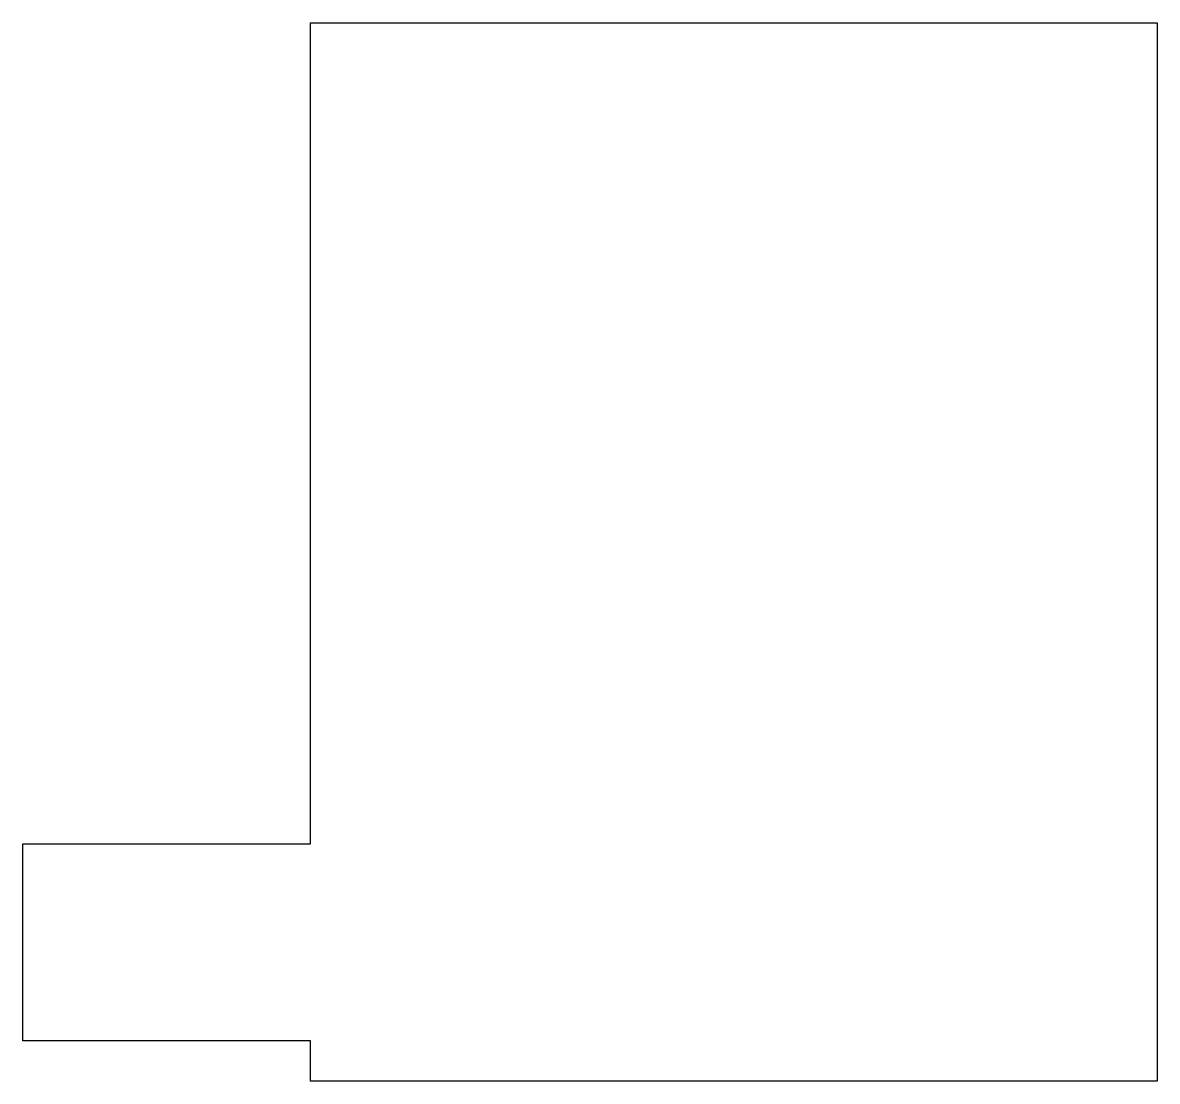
# Model space of a CAD drawing. Header units: millimetres. Extents: x -5.7 to 16.8, y 0 to 20.9.
import ezdxf

# ---------------------------------------------------------------- set-up
doc = ezdxf.new("R2010")
doc.units = ezdxf.units.MM
doc.layers.add('OUTLINE', color=7, linetype='CONTINUOUS')

msp = doc.modelspace()

# ---------------------------------------------------------------- linework, layer by layer
at = {"layer": 'OUTLINE'}
for p, q in [((0, 4.7), (0, 20.95)), ((0, 20.95), (16.76, 20.95)), ((16.76, 20.95), (16.76, 0)), ((-5.7, 0.8), (-5.7, 4.7)), ((-5.7, 4.7), (0, 4.7)), ((0, 0.8), (-5.7, 0.8)), ((0, 0), (0, 0.8)), ((16.76, 0), (0, 0))]:
    msp.add_line(p, q, dxfattribs=at)

doc.saveas('drawing.dxf')
